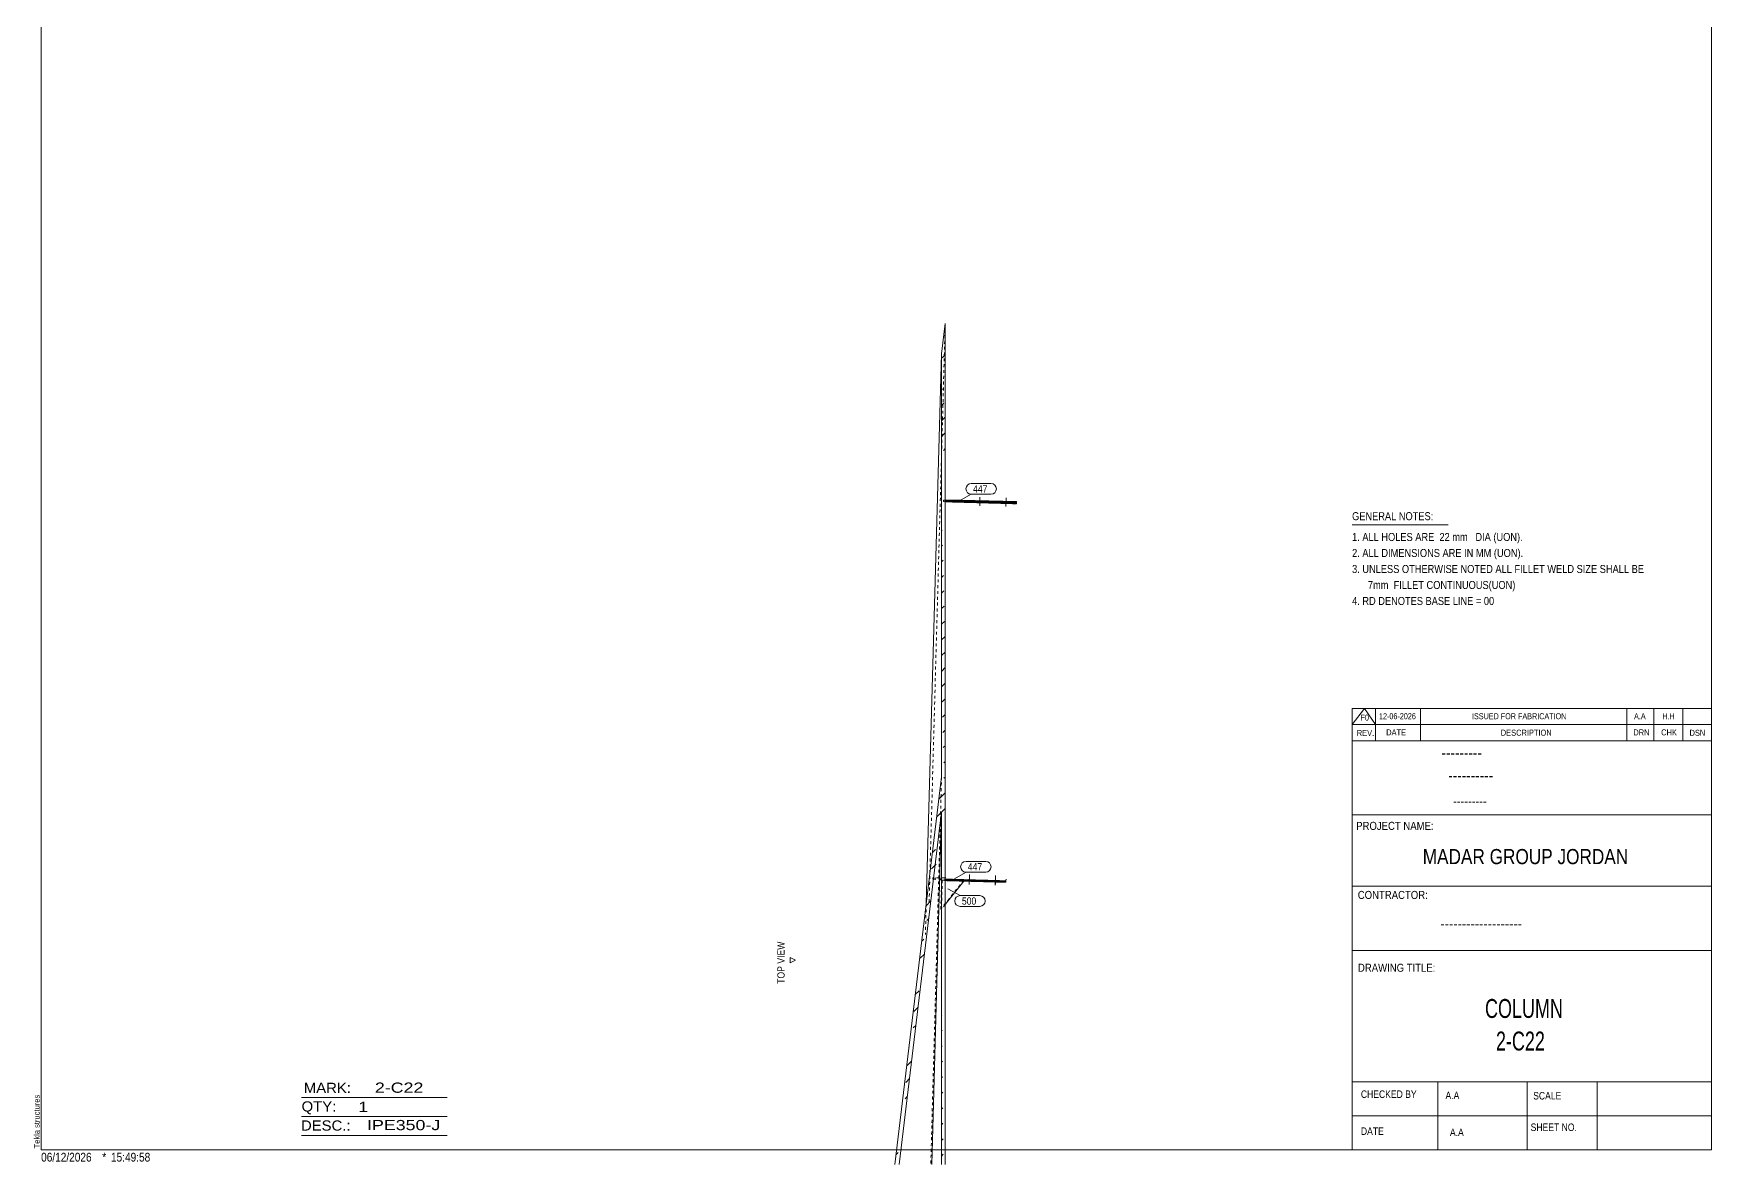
# Model space of a CAD drawing. Header units: millimetres. Extents: x 2 to 579, y 0 to 825.
# Drawn here: x 2 to 579, y 0 to 389 of the extents above; entities that cross this region are included whole.
import ezdxf

# ---------------------------------------------------------------- set-up
doc = ezdxf.new("R2010")
doc.units = ezdxf.units.MM
doc.linetypes.add('XKITLINE00', pattern=[0])
doc.linetypes.add('XKITLINE01', pattern=[4, 1, -1, 1, -1])
for name, color, linetype, lineweight in [('Bolt', 3, 'Continuous', 0), ('DrawingSheet', 5, 'Continuous', 0), ('OtherObjectType', 7, 'Continuous', 0), ('Part', 2, 'Continuous', 0), ('PartMark', 7, 'Continuous', 0)]:
    doc.layers.add(name, color=color, linetype=linetype, lineweight=lineweight)
doc.styles.add('@ARIAL_UNICODE_MS_BOLD', font='ARIAL.TTF')
doc.styles.add('ARIAL', font='ARIAL.TTF')
doc.styles.add('ARIAL_NARROW', font='ARIALN.TTF')
doc.styles.add('COMIC_SANS_MS_BOLD', font='COMICBD.TTF')
doc.styles.add('SWIS721_EX_BT', font='ARIAL.TTF')
doc.styles.add('SWISSE', font='ARIAL.TTF')

# ---------------------------------------------------------------- blocks, each defined once
blk = doc.blocks.new('*A1')
at = {"layer": 'Part', "color": 7, "linetype": 'XKITLINE00', "lineweight": 0}
for p, q in [((315.68, 278.32), (314.6, 277.24)), ((314.71, 266.6), (314.43, 266.32)), ((315.21, 261.72), (314.43, 260.94)), ((315.58, 256.72), (314.43, 255.57)), ((315.68, 251.45), (314.66, 250.42)), ((315.68, 246.07), (315.06, 245.45)), ((315.68, 240.69), (315.66, 240.67)), ((314.59, 218.1), (314.43, 217.94)), ((314.78, 212.91), (314.43, 212.56)), ((314.93, 207.69), (314.43, 207.18)), ((315.07, 202.45), (314.43, 201.81)), ((315.2, 197.21), (314.43, 196.43)), ((315.32, 191.95), (314.43, 191.06)), ((315.43, 186.68), (314.43, 185.68)), ((315.53, 181.41), (314.43, 180.31)), ((315.63, 176.13), (314.43, 174.93)), ((315.68, 170.81), (314.47, 169.6)), ((315.68, 165.43), (314.57, 164.32)), ((315.68, 160.06), (314.67, 159.05)), ((315.68, 154.68), (314.78, 153.78)), ((315.68, 149.3), (314.9, 148.52)), ((315.68, 143.93), (315.02, 143.27)), ((315.68, 138.55), (315.16, 138.03)), ((315.68, 133.18), (315.23, 132.73)), ((315.68, 127.8), (313.5, 125.62)), ((315.66, 122.4), (312.78, 119.53)), ((313.91, 115.27), (313.63, 114.99)), ((312.33, 108.32), (311.29, 107.28)), ((312.58, 103.2), (311.01, 101.62)), ((310.58, 90.45), (309.09, 88.95)), ((310.01, 84.5), (309.41, 83.89)), ((308.37, 77.48), (307.61, 76.72)), ((308.54, 72.27), (307.12, 70.86)), ((306.71, 59.69), (305.4, 58.39)), ((306.33, 53.93), (304.95, 52.56)), ((305.59, 47.82), (304.68, 46.92)), ((314.57, 51.42), (314.43, 51.29)), ((314.63, 46.11), (314.43, 45.91)), ((314.68, 40.79), (314.43, 40.53)), ((304.08, 35.56), (302.46, 33.94)), ((303.35, 40.21), (303.19, 40.05)), ((314.73, 35.46), (314.43, 35.16)), ((303.38, 29.49), (302.12, 28.22)), ((314.79, 30.14), (314.43, 29.78)), ((302.64, 23.37), (301.87, 22.6)), ((314.83, 24.81), (314.43, 24.41)), ((314.88, 19.48), (314.43, 19.03)), ((314.92, 14.15), (314.43, 13.65)), ((314.97, 8.82), (314.43, 8.28)), ((299.55, 4.15), (298.78, 3.38)), ((315.01, 3.48), (314.43, 2.9))]:
    blk.add_line(p, q, dxfattribs=at)
blk = doc.blocks.new('*A2')
at = {"layer": 'Part', "color": 7, "linetype": 'XKITLINE00', "lineweight": 0}
for p, q in [((316.17, 97.56), (315.68, 98.07)), ((315.68, 98.07), (315.68, 98.07)), ((316.24, 97.56), (315.75, 98.07)), ((316.3, 97.55), (315.82, 98.07)), ((316.37, 97.55), (315.89, 98.07)), ((316.44, 97.55), (315.95, 98.06)), ((316.51, 97.55), (316.02, 98.06)), ((316.58, 97.55), (316.09, 98.06)), ((316.64, 97.54), (316.16, 98.06)), ((316.71, 97.54), (316.23, 98.06)), ((316.78, 97.54), (316.29, 98.06)), ((316.85, 97.54), (316.36, 98.05)), ((316.91, 97.54), (316.43, 98.05)), ((316.98, 97.53), (316.5, 98.05)), ((317.05, 97.53), (316.56, 98.05)), ((317.12, 97.53), (316.63, 98.05)), ((317.19, 97.53), (316.7, 98.04)), ((317.25, 97.53), (316.77, 98.04)), ((317.32, 97.53), (316.83, 98.04)), ((317.39, 97.52), (316.9, 98.04)), ((317.46, 97.52), (316.97, 98.04)), ((317.52, 97.52), (317.04, 98.03)), ((317.59, 97.52), (317.11, 98.03)), ((317.66, 97.52), (317.17, 98.03)), ((317.73, 97.51), (317.24, 98.03)), ((317.8, 97.51), (317.31, 98.03)), ((317.86, 97.51), (317.38, 98.02)), ((316.1, 97.56), (315.68, 98)), ((316.03, 97.56), (315.68, 97.93)), ((315.97, 97.56), (315.68, 97.86)), ((315.9, 97.57), (315.68, 97.79)), ((315.83, 97.57), (315.68, 97.72)), ((315.75, 97.58), (315.68, 97.65)), ((317.93, 97.51), (317.44, 98.02)), ((318, 97.51), (317.51, 98.02)), ((318.07, 97.5), (317.58, 98.02)), ((318.13, 97.5), (317.65, 98.02)), ((318.2, 97.5), (317.72, 98.02)), ((318.27, 97.5), (317.78, 98.01)), ((318.34, 97.5), (317.85, 98.01)), ((318.41, 97.5), (317.92, 98.01)), ((318.47, 97.49), (317.99, 98.01)), ((318.54, 97.49), (318.05, 98.01)), ((318.61, 97.49), (318.12, 98)), ((318.68, 97.49), (318.19, 98)), ((318.74, 97.49), (318.26, 98)), ((318.81, 97.48), (318.33, 98)), ((318.88, 97.48), (318.39, 98)), ((318.95, 97.48), (318.46, 97.99)), ((319.02, 97.48), (318.53, 97.99)), ((319.08, 97.48), (318.6, 97.99)), ((319.15, 97.47), (318.66, 97.99)), ((319.22, 97.47), (318.73, 97.99)), ((319.29, 97.47), (318.8, 97.99)), ((319.35, 97.47), (318.87, 97.98)), ((319.42, 97.47), (318.94, 97.98)), ((319.49, 97.47), (319, 97.98)), ((319.56, 97.46), (319.07, 97.98)), ((319.63, 97.46), (319.14, 97.98)), ((319.69, 97.46), (319.21, 97.97)), ((319.76, 97.46), (319.27, 97.97)), ((319.83, 97.46), (319.34, 97.97)), ((319.9, 97.45), (319.41, 97.97)), ((319.96, 97.45), (319.48, 97.97)), ((320.03, 97.45), (319.55, 97.96)), ((320.1, 97.45), (319.61, 97.96)), ((320.17, 97.45), (319.68, 97.96)), ((320.24, 97.44), (319.75, 97.96)), ((320.3, 97.44), (319.82, 97.96)), ((320.37, 97.44), (319.88, 97.96)), ((320.44, 97.44), (319.95, 97.95)), ((320.51, 97.44), (320.02, 97.95)), ((320.57, 97.44), (320.09, 97.95)), ((320.64, 97.43), (320.16, 97.95)), ((320.71, 97.43), (320.22, 97.95)), ((320.78, 97.43), (320.29, 97.94)), ((320.85, 97.43), (320.36, 97.94)), ((320.91, 97.43), (320.43, 97.94)), ((320.98, 97.42), (320.49, 97.94)), ((321.05, 97.42), (320.56, 97.94)), ((321.12, 97.42), (320.63, 97.93)), ((321.18, 97.42), (320.7, 97.93)), ((321.25, 97.42), (320.77, 97.93)), ((321.32, 97.41), (320.83, 97.93)), ((321.39, 97.41), (320.9, 97.93)), ((321.45, 97.41), (320.97, 97.92)), ((321.52, 97.41), (321.04, 97.92)), ((321.59, 97.41), (321.1, 97.92)), ((321.66, 97.4), (321.17, 97.92)), ((321.73, 97.4), (321.24, 97.92)), ((321.79, 97.4), (321.31, 97.92)), ((321.86, 97.4), (321.37, 97.91)), ((321.93, 97.4), (321.44, 97.91)), ((322, 97.4), (321.51, 97.91)), ((322.06, 97.39), (321.58, 97.91)), ((322.13, 97.39), (321.65, 97.91)), ((322.2, 97.39), (321.71, 97.9)), ((322.27, 97.39), (321.78, 97.9)), ((322.34, 97.39), (321.85, 97.9)), ((322.4, 97.38), (321.92, 97.9)), ((322.47, 97.38), (321.98, 97.9)), ((322.54, 97.38), (322.05, 97.89)), ((322.61, 97.38), (322.12, 97.89)), ((322.67, 97.38), (322.19, 97.89)), ((322.74, 97.37), (322.26, 97.89)), ((322.81, 97.37), (322.32, 97.89)), ((322.88, 97.37), (322.39, 97.89)), ((322.95, 97.37), (322.46, 97.88)), ((323.01, 97.37), (322.53, 97.88)), ((323.08, 97.37), (322.59, 97.88)), ((323.15, 97.36), (322.66, 97.88)), ((323.22, 97.36), (322.73, 97.88)), ((323.28, 97.36), (322.8, 97.87)), ((323.35, 97.36), (322.87, 97.87)), ((323.42, 97.36), (322.93, 97.87)), ((323.49, 97.35), (323, 97.87)), ((323.56, 97.35), (323.07, 97.87)), ((323.62, 97.35), (323.14, 97.86)), ((323.69, 97.35), (323.2, 97.86)), ((323.76, 97.35), (323.27, 97.86)), ((323.83, 97.34), (323.34, 97.86)), ((323.89, 97.34), (323.41, 97.86)), ((323.96, 97.34), (323.48, 97.86)), ((324.03, 97.34), (323.54, 97.85)), ((324.1, 97.34), (323.61, 97.85)), ((324.17, 97.34), (323.68, 97.85)), ((324.23, 97.33), (323.75, 97.85)), ((324.3, 97.33), (323.81, 97.85)), ((324.37, 97.33), (323.88, 97.84)), ((324.44, 97.33), (323.95, 97.84)), ((324.5, 97.33), (324.02, 97.84)), ((324.57, 97.32), (324.09, 97.84)), ((324.64, 97.32), (324.15, 97.84)), ((324.71, 97.32), (324.22, 97.83)), ((324.78, 97.32), (324.29, 97.83)), ((324.84, 97.32), (324.36, 97.83)), ((324.91, 97.31), (324.42, 97.83)), ((324.98, 97.31), (324.49, 97.83)), ((325.05, 97.31), (324.56, 97.83)), ((325.11, 97.31), (324.63, 97.82)), ((325.18, 97.31), (324.7, 97.82)), ((325.25, 97.31), (324.76, 97.82)), ((325.32, 97.3), (324.83, 97.82)), ((325.39, 97.3), (324.9, 97.82)), ((325.45, 97.3), (324.97, 97.81)), ((325.52, 97.3), (325.03, 97.81)), ((325.59, 97.3), (325.1, 97.81)), ((325.66, 97.29), (325.17, 97.81)), ((325.72, 97.29), (325.24, 97.81)), ((325.79, 97.29), (325.31, 97.8)), ((325.86, 97.29), (325.37, 97.8)), ((325.93, 97.29), (325.44, 97.8)), ((326, 97.28), (325.51, 97.8)), ((326.06, 97.28), (325.58, 97.8)), ((326.13, 97.28), (325.64, 97.79)), ((326.2, 97.28), (325.71, 97.79)), ((326.27, 97.28), (325.78, 97.79)), ((326.33, 97.27), (325.85, 97.79)), ((326.4, 97.27), (325.92, 97.79)), ((326.47, 97.27), (325.98, 97.79)), ((326.54, 97.27), (326.05, 97.78)), ((326.6, 97.27), (326.12, 97.78)), ((326.67, 97.27), (326.19, 97.78)), ((326.74, 97.26), (326.25, 97.78)), ((326.81, 97.26), (326.32, 97.78)), ((326.88, 97.26), (326.39, 97.77)), ((326.94, 97.26), (326.46, 97.77)), ((327.01, 97.26), (326.52, 97.77)), ((327.08, 97.25), (326.59, 97.77)), ((327.15, 97.25), (326.66, 97.77)), ((327.21, 97.25), (326.73, 97.76)), ((327.28, 97.25), (326.8, 97.76)), ((327.35, 97.25), (326.86, 97.76)), ((327.42, 97.24), (326.93, 97.76)), ((327.49, 97.24), (327, 97.76)), ((327.55, 97.24), (327.07, 97.76)), ((327.62, 97.24), (327.13, 97.75)), ((327.69, 97.24), (327.2, 97.75)), ((327.76, 97.24), (327.27, 97.75)), ((327.82, 97.23), (327.34, 97.75)), ((327.89, 97.23), (327.41, 97.75)), ((327.96, 97.23), (327.47, 97.74)), ((328.03, 97.23), (327.54, 97.74)), ((328.1, 97.23), (327.61, 97.74)), ((328.16, 97.22), (327.68, 97.74)), ((328.23, 97.22), (327.74, 97.74)), ((328.3, 97.22), (327.81, 97.73)), ((328.37, 97.22), (327.88, 97.73)), ((328.43, 97.22), (327.95, 97.73)), ((328.5, 97.21), (328.02, 97.73)), ((328.57, 97.21), (328.08, 97.73)), ((328.64, 97.21), (328.15, 97.73)), ((328.71, 97.21), (328.22, 97.72)), ((328.77, 97.21), (328.29, 97.72)), ((328.84, 97.21), (328.35, 97.72)), ((328.91, 97.2), (328.42, 97.72)), ((328.98, 97.2), (328.49, 97.72)), ((329.04, 97.2), (328.56, 97.71)), ((329.11, 97.2), (328.63, 97.71)), ((329.18, 97.2), (328.69, 97.71)), ((329.25, 97.19), (328.76, 97.71)), ((329.32, 97.19), (328.83, 97.71)), ((329.38, 97.19), (328.9, 97.7)), ((329.45, 97.19), (328.96, 97.7)), ((329.52, 97.19), (329.03, 97.7)), ((329.59, 97.18), (329.1, 97.7)), ((329.65, 97.18), (329.17, 97.7)), ((329.72, 97.18), (329.24, 97.7)), ((329.79, 97.18), (329.3, 97.69)), ((329.86, 97.18), (329.37, 97.69)), ((329.93, 97.18), (329.44, 97.69)), ((329.99, 97.17), (329.51, 97.69)), ((330.06, 97.17), (329.57, 97.69)), ((330.13, 97.17), (329.64, 97.68)), ((330.2, 97.17), (329.71, 97.68)), ((330.26, 97.17), (329.78, 97.68)), ((330.33, 97.16), (329.85, 97.68)), ((330.4, 97.16), (329.91, 97.68)), ((330.47, 97.16), (329.98, 97.67)), ((330.54, 97.16), (330.05, 97.67)), ((330.6, 97.16), (330.12, 97.67)), ((330.67, 97.15), (330.18, 97.67)), ((330.74, 97.15), (330.25, 97.67)), ((330.81, 97.15), (330.32, 97.66)), ((330.87, 97.15), (330.39, 97.66)), ((330.94, 97.15), (330.46, 97.66)), ((331.01, 97.14), (330.52, 97.66)), ((331.08, 97.14), (330.59, 97.66)), ((331.14, 97.14), (330.66, 97.66)), ((331.21, 97.14), (330.73, 97.65)), ((331.28, 97.14), (330.79, 97.65)), ((331.35, 97.14), (330.86, 97.65)), ((331.42, 97.13), (330.93, 97.65)), ((331.48, 97.13), (331, 97.65)), ((331.55, 97.13), (331.06, 97.64)), ((331.62, 97.13), (331.13, 97.64)), ((331.69, 97.13), (331.2, 97.64)), ((331.75, 97.12), (331.27, 97.64)), ((331.82, 97.12), (331.34, 97.64)), ((331.89, 97.12), (331.4, 97.63)), ((331.96, 97.12), (331.47, 97.63)), ((332.03, 97.12), (331.54, 97.63)), ((332.09, 97.11), (331.61, 97.63)), ((332.16, 97.11), (331.67, 97.63)), ((332.23, 97.11), (331.74, 97.63)), ((332.3, 97.11), (331.81, 97.62)), ((332.36, 97.11), (331.88, 97.62)), ((332.43, 97.11), (331.95, 97.62)), ((332.5, 97.1), (332.01, 97.62)), ((332.57, 97.1), (332.08, 97.62)), ((332.64, 97.1), (332.15, 97.61)), ((332.7, 97.1), (332.22, 97.61)), ((332.77, 97.1), (332.28, 97.61)), ((332.84, 97.09), (332.35, 97.61)), ((332.91, 97.09), (332.42, 97.61)), ((332.97, 97.09), (332.49, 97.6)), ((333.04, 97.09), (332.56, 97.6)), ((333.11, 97.09), (332.62, 97.6)), ((333.18, 97.08), (332.69, 97.6)), ((333.25, 97.08), (332.76, 97.6)), ((333.31, 97.08), (332.83, 97.6)), ((333.38, 97.08), (332.89, 97.59)), ((333.45, 97.08), (332.96, 97.59)), ((333.52, 97.08), (333.03, 97.59)), ((333.58, 97.07), (333.1, 97.59)), ((333.65, 97.07), (333.17, 97.59)), ((333.72, 97.07), (333.23, 97.58)), ((333.79, 97.07), (333.3, 97.58)), ((333.86, 97.07), (333.37, 97.58)), ((333.92, 97.06), (333.44, 97.58)), ((333.99, 97.06), (333.5, 97.58)), ((334.06, 97.06), (333.57, 97.57)), ((334.13, 97.06), (333.64, 97.57)), ((334.19, 97.06), (333.71, 97.57)), ((334.26, 97.05), (333.78, 97.57)), ((334.33, 97.05), (333.84, 97.57)), ((334.4, 97.05), (333.91, 97.56)), ((334.47, 97.05), (333.98, 97.56)), ((334.53, 97.05), (334.05, 97.56)), ((334.6, 97.04), (334.11, 97.56)), ((334.67, 97.04), (334.18, 97.56)), ((334.74, 97.04), (334.25, 97.56)), ((334.8, 97.04), (334.32, 97.55)), ((334.87, 97.04), (334.39, 97.55)), ((334.94, 97.04), (334.45, 97.55)), ((335.01, 97.03), (334.52, 97.55)), ((335.08, 97.03), (334.59, 97.55)), ((335.14, 97.03), (334.66, 97.54)), ((335.21, 97.03), (334.72, 97.54)), ((335.28, 97.03), (334.79, 97.54)), ((335.35, 97.02), (334.86, 97.54)), ((335.41, 97.02), (334.93, 97.54)), ((335.48, 97.02), (335, 97.53)), ((335.55, 97.02), (335.06, 97.53)), ((335.62, 97.02), (335.13, 97.53)), ((335.69, 97.01), (335.2, 97.53)), ((335.75, 97.01), (335.27, 97.53)), ((335.82, 97.01), (335.33, 97.53)), ((335.89, 97.01), (335.4, 97.52)), ((335.96, 97.01), (335.47, 97.52)), ((336.02, 97.01), (335.54, 97.52)), ((336.09, 97), (335.61, 97.52)), ((336.16, 97), (335.67, 97.52)), ((336.23, 97), (335.74, 97.51)), ((336.29, 97), (335.81, 97.51)), ((336.36, 97), (335.88, 97.51)), ((336.43, 96.99), (335.94, 97.51)), ((336.5, 96.99), (336.01, 97.51)), ((336.53, 97.03), (336.08, 97.5)), ((336.53, 97.1), (336.15, 97.5)), ((336.53, 97.17), (336.21, 97.5)), ((336.53, 97.23), (336.28, 97.5)), ((336.54, 97.3), (336.35, 97.5)), ((336.54, 97.37), (336.42, 97.5)), ((336.54, 97.44), (336.51, 97.47))]:
    blk.add_line(p, q, dxfattribs=at)
blk = doc.blocks.new('*A3')
at = {"layer": 'Part', "color": 7, "linetype": 'XKITLINE00', "lineweight": 0}
for p, q in [((316.17, 227.78), (315.68, 228.29)), ((316.1, 227.78), (315.68, 228.22)), ((316.03, 227.78), (315.68, 228.15)), ((315.97, 227.78), (315.68, 228.08)), ((315.9, 227.78), (315.68, 228.01)), ((315.83, 227.78), (315.68, 227.94)), ((315.69, 227.8), (315.68, 227.8)), ((315.76, 227.79), (315.72, 227.83)), ((316.24, 227.77), (315.75, 228.29)), ((316.31, 227.77), (315.82, 228.29)), ((316.37, 227.77), (315.89, 228.28)), ((316.44, 227.77), (315.95, 228.28)), ((316.51, 227.77), (316.02, 228.28)), ((316.58, 227.76), (316.09, 228.28)), ((316.64, 227.76), (316.16, 228.28)), ((316.71, 227.76), (316.23, 228.27)), ((316.78, 227.76), (316.29, 228.27)), ((316.85, 227.76), (316.36, 228.27)), ((316.92, 227.75), (316.43, 228.27)), ((316.98, 227.75), (316.5, 228.27)), ((317.05, 227.75), (316.56, 228.27)), ((317.12, 227.75), (316.63, 228.26)), ((317.19, 227.75), (316.7, 228.26)), ((317.25, 227.75), (316.77, 228.26)), ((317.32, 227.74), (316.84, 228.26)), ((317.39, 227.74), (316.9, 228.26)), ((317.46, 227.74), (316.97, 228.25)), ((317.53, 227.74), (317.04, 228.25)), ((317.59, 227.74), (317.11, 228.25)), ((317.66, 227.73), (317.18, 228.25)), ((317.73, 227.73), (317.24, 228.25)), ((317.8, 227.73), (317.31, 228.24)), ((317.87, 227.73), (317.38, 228.24)), ((317.93, 227.73), (317.45, 228.24)), ((318, 227.72), (317.51, 228.24)), ((318.07, 227.72), (317.58, 228.24)), ((318.14, 227.72), (317.65, 228.23)), ((318.2, 227.72), (317.72, 228.23)), ((318.27, 227.72), (317.79, 228.23)), ((318.34, 227.71), (317.85, 228.23)), ((318.41, 227.71), (317.92, 228.23)), ((318.48, 227.71), (317.99, 228.23)), ((318.54, 227.71), (318.06, 228.22)), ((318.61, 227.71), (318.12, 228.22)), ((318.68, 227.71), (318.19, 228.22)), ((318.75, 227.7), (318.26, 228.22)), ((318.81, 227.7), (318.33, 228.22)), ((318.88, 227.7), (318.4, 228.21)), ((318.95, 227.7), (318.46, 228.21)), ((319.02, 227.7), (318.53, 228.21)), ((319.09, 227.69), (318.6, 228.21)), ((319.15, 227.69), (318.67, 228.21)), ((319.22, 227.69), (318.73, 228.2)), ((319.29, 227.69), (318.8, 228.2)), ((319.36, 227.69), (318.87, 228.2)), ((319.42, 227.68), (318.94, 228.2)), ((319.49, 227.68), (319.01, 228.2)), ((319.56, 227.68), (319.07, 228.2)), ((319.63, 227.68), (319.14, 228.19)), ((319.7, 227.68), (319.21, 228.19)), ((319.76, 227.68), (319.28, 228.19)), ((319.83, 227.67), (319.35, 228.19)), ((319.9, 227.67), (319.41, 228.19)), ((319.97, 227.67), (319.48, 228.18)), ((320.04, 227.67), (319.55, 228.18)), ((320.1, 227.67), (319.62, 228.18)), ((320.17, 227.66), (319.68, 228.18)), ((320.24, 227.66), (319.75, 228.18)), ((320.31, 227.66), (319.82, 228.17)), ((320.37, 227.66), (319.89, 228.17)), ((320.44, 227.66), (319.96, 228.17)), ((320.51, 227.65), (320.02, 228.17)), ((320.58, 227.65), (320.09, 228.17)), ((320.65, 227.65), (320.16, 228.17)), ((320.71, 227.65), (320.23, 228.16)), ((320.78, 227.65), (320.29, 228.16)), ((320.85, 227.65), (320.36, 228.16)), ((320.92, 227.64), (320.43, 228.16)), ((320.98, 227.64), (320.5, 228.16)), ((321.05, 227.64), (320.57, 228.15)), ((321.12, 227.64), (320.63, 228.15)), ((321.19, 227.64), (320.7, 228.15)), ((321.26, 227.63), (320.77, 228.15)), ((321.32, 227.63), (320.84, 228.15)), ((321.39, 227.63), (320.91, 228.14)), ((321.46, 227.63), (320.97, 228.14)), ((321.53, 227.63), (321.04, 228.14)), ((321.6, 227.62), (321.11, 228.14)), ((321.66, 227.62), (321.18, 228.14)), ((321.73, 227.62), (321.24, 228.13)), ((321.8, 227.62), (321.31, 228.13)), ((321.87, 227.62), (321.38, 228.13)), ((321.93, 227.61), (321.45, 228.13)), ((322, 227.61), (321.52, 228.13)), ((322.07, 227.61), (321.58, 228.13)), ((322.14, 227.61), (321.65, 228.12)), ((322.21, 227.61), (321.72, 228.12)), ((322.27, 227.61), (321.79, 228.12)), ((322.34, 227.6), (321.85, 228.12)), ((322.41, 227.6), (321.92, 228.12)), ((322.48, 227.6), (321.99, 228.11)), ((322.54, 227.6), (322.06, 228.11)), ((322.61, 227.6), (322.13, 228.11)), ((322.68, 227.59), (322.19, 228.11)), ((322.75, 227.59), (322.26, 228.11)), ((322.82, 227.59), (322.33, 228.1)), ((322.88, 227.59), (322.4, 228.1)), ((322.95, 227.59), (322.47, 228.1)), ((323.02, 227.58), (322.53, 228.1)), ((323.09, 227.58), (322.6, 228.1)), ((323.16, 227.58), (322.67, 228.1)), ((323.22, 227.58), (322.74, 228.09)), ((323.29, 227.58), (322.8, 228.09)), ((323.36, 227.58), (322.87, 228.09)), ((323.43, 227.57), (322.94, 228.09)), ((323.49, 227.57), (323.01, 228.09)), ((323.56, 227.57), (323.08, 228.08)), ((323.63, 227.57), (323.14, 228.08)), ((323.7, 227.57), (323.21, 228.08)), ((323.77, 227.56), (323.28, 228.08)), ((323.83, 227.56), (323.35, 228.08)), ((323.9, 227.56), (323.41, 228.07)), ((323.97, 227.56), (323.48, 228.07)), ((324.04, 227.56), (323.55, 228.07)), ((324.1, 227.55), (323.62, 228.07)), ((324.17, 227.55), (323.69, 228.07)), ((324.24, 227.55), (323.75, 228.07)), ((324.31, 227.55), (323.82, 228.06)), ((324.38, 227.55), (323.89, 228.06)), ((324.44, 227.55), (323.96, 228.06)), ((324.51, 227.54), (324.03, 228.06)), ((324.58, 227.54), (324.09, 228.06)), ((324.65, 227.54), (324.16, 228.05)), ((324.72, 227.54), (324.23, 228.05)), ((324.78, 227.54), (324.3, 228.05)), ((324.85, 227.53), (324.36, 228.05)), ((324.92, 227.53), (324.43, 228.05)), ((324.99, 227.53), (324.5, 228.04)), ((325.05, 227.53), (324.57, 228.04)), ((325.12, 227.53), (324.64, 228.04)), ((325.19, 227.52), (324.7, 228.04)), ((325.26, 227.52), (324.77, 228.04)), ((325.33, 227.52), (324.84, 228.03)), ((325.39, 227.52), (324.91, 228.03)), ((325.46, 227.52), (324.97, 228.03)), ((325.53, 227.51), (325.04, 228.03)), ((325.6, 227.51), (325.11, 228.03)), ((325.66, 227.51), (325.18, 228.03)), ((325.73, 227.51), (325.25, 228.02)), ((325.8, 227.51), (325.31, 228.02)), ((325.87, 227.51), (325.38, 228.02)), ((325.94, 227.5), (325.45, 228.02)), ((326, 227.5), (325.52, 228.02)), ((326.07, 227.5), (325.59, 228.01)), ((326.14, 227.5), (325.65, 228.01)), ((326.21, 227.5), (325.72, 228.01)), ((326.28, 227.49), (325.79, 228.01)), ((326.34, 227.49), (325.86, 228.01)), ((326.41, 227.49), (325.92, 228)), ((326.48, 227.49), (325.99, 228)), ((326.55, 227.49), (326.06, 228)), ((326.61, 227.48), (326.13, 228)), ((326.68, 227.48), (326.2, 228)), ((326.75, 227.48), (326.26, 228)), ((326.82, 227.48), (326.33, 227.99)), ((326.89, 227.48), (326.4, 227.99)), ((326.95, 227.48), (326.47, 227.99)), ((327.02, 227.47), (326.53, 227.99)), ((327.09, 227.47), (326.6, 227.99)), ((327.16, 227.47), (326.67, 227.98)), ((327.22, 227.47), (326.74, 227.98)), ((327.29, 227.47), (326.81, 227.98)), ((327.36, 227.46), (326.87, 227.98)), ((327.43, 227.46), (326.94, 227.98)), ((327.5, 227.46), (327.01, 227.97)), ((327.56, 227.46), (327.08, 227.97)), ((327.63, 227.46), (327.15, 227.97)), ((327.7, 227.45), (327.21, 227.97)), ((327.77, 227.45), (327.28, 227.97)), ((327.84, 227.45), (327.35, 227.97)), ((327.9, 227.45), (327.42, 227.96)), ((327.97, 227.45), (327.48, 227.96)), ((328.04, 227.45), (327.55, 227.96)), ((328.11, 227.44), (327.62, 227.96)), ((328.17, 227.44), (327.69, 227.96)), ((328.24, 227.44), (327.76, 227.95)), ((328.31, 227.44), (327.82, 227.95)), ((328.38, 227.44), (327.89, 227.95)), ((328.45, 227.43), (327.96, 227.95)), ((328.51, 227.43), (328.03, 227.95)), ((328.58, 227.43), (328.09, 227.94)), ((328.65, 227.43), (328.16, 227.94)), ((328.72, 227.43), (328.23, 227.94)), ((328.78, 227.42), (328.3, 227.94)), ((328.85, 227.42), (328.37, 227.94)), ((328.92, 227.42), (328.43, 227.93)), ((328.99, 227.42), (328.5, 227.93)), ((329.06, 227.42), (328.57, 227.93)), ((329.12, 227.41), (328.64, 227.93)), ((329.19, 227.41), (328.71, 227.93)), ((329.26, 227.41), (328.77, 227.93)), ((329.33, 227.41), (328.84, 227.92)), ((329.4, 227.41), (328.91, 227.92)), ((329.46, 227.41), (328.98, 227.92)), ((329.53, 227.4), (329.04, 227.92)), ((329.6, 227.4), (329.11, 227.92)), ((329.67, 227.4), (329.18, 227.91)), ((329.73, 227.4), (329.25, 227.91)), ((329.8, 227.4), (329.32, 227.91)), ((329.87, 227.39), (329.38, 227.91)), ((329.94, 227.39), (329.45, 227.91)), ((330.01, 227.39), (329.52, 227.9)), ((330.07, 227.39), (329.59, 227.9)), ((330.14, 227.39), (329.65, 227.9)), ((330.21, 227.38), (329.72, 227.9)), ((330.28, 227.38), (329.79, 227.9)), ((330.34, 227.38), (329.86, 227.9)), ((330.41, 227.38), (329.93, 227.89)), ((330.48, 227.38), (329.99, 227.89)), ((330.55, 227.38), (330.06, 227.89)), ((330.62, 227.37), (330.13, 227.89)), ((330.68, 227.37), (330.2, 227.89)), ((330.75, 227.37), (330.26, 227.88)), ((330.82, 227.37), (330.33, 227.88)), ((330.89, 227.37), (330.4, 227.88)), ((330.95, 227.36), (330.47, 227.88)), ((331.02, 227.36), (330.54, 227.88)), ((331.09, 227.36), (330.6, 227.87)), ((331.16, 227.36), (330.67, 227.87)), ((331.23, 227.36), (330.74, 227.87)), ((331.29, 227.35), (330.81, 227.87)), ((331.36, 227.35), (330.88, 227.87)), ((331.43, 227.35), (330.94, 227.87)), ((331.5, 227.35), (331.01, 227.86)), ((331.57, 227.35), (331.08, 227.86)), ((331.63, 227.35), (331.15, 227.86)), ((331.7, 227.34), (331.21, 227.86)), ((331.77, 227.34), (331.28, 227.86)), ((331.84, 227.34), (331.35, 227.85)), ((331.9, 227.34), (331.42, 227.85)), ((331.97, 227.34), (331.49, 227.85)), ((332.04, 227.33), (331.55, 227.85)), ((332.11, 227.33), (331.62, 227.85)), ((332.18, 227.33), (331.69, 227.84)), ((332.24, 227.33), (331.76, 227.84)), ((332.31, 227.33), (331.82, 227.84)), ((332.38, 227.32), (331.89, 227.84)), ((332.45, 227.32), (331.96, 227.84)), ((332.51, 227.32), (332.03, 227.83)), ((332.58, 227.32), (332.1, 227.83)), ((332.65, 227.32), (332.16, 227.83)), ((332.72, 227.31), (332.23, 227.83)), ((332.79, 227.31), (332.3, 227.83)), ((332.85, 227.31), (332.37, 227.83)), ((332.92, 227.31), (332.44, 227.82)), ((332.99, 227.31), (332.5, 227.82)), ((333.06, 227.31), (332.57, 227.82)), ((333.13, 227.3), (332.64, 227.82)), ((333.19, 227.3), (332.71, 227.82)), ((333.26, 227.3), (332.77, 227.81)), ((333.33, 227.3), (332.84, 227.81)), ((333.4, 227.3), (332.91, 227.81)), ((333.46, 227.29), (332.98, 227.81)), ((333.53, 227.29), (333.05, 227.81)), ((333.6, 227.29), (333.11, 227.8)), ((333.67, 227.29), (333.18, 227.8)), ((333.74, 227.29), (333.25, 227.8)), ((333.8, 227.28), (333.32, 227.8)), ((333.87, 227.28), (333.38, 227.8)), ((333.94, 227.28), (333.45, 227.8)), ((334.01, 227.28), (333.52, 227.79)), ((334.07, 227.28), (333.59, 227.79)), ((334.14, 227.28), (333.66, 227.79)), ((334.21, 227.27), (333.72, 227.79)), ((334.28, 227.27), (333.79, 227.79)), ((334.35, 227.27), (333.86, 227.78)), ((334.41, 227.27), (333.93, 227.78)), ((334.48, 227.27), (334, 227.78)), ((334.55, 227.26), (334.06, 227.78)), ((334.62, 227.26), (334.13, 227.78)), ((334.69, 227.26), (334.2, 227.77)), ((334.75, 227.26), (334.27, 227.77)), ((334.82, 227.26), (334.33, 227.77)), ((334.89, 227.25), (334.4, 227.77)), ((334.96, 227.25), (334.47, 227.77)), ((335.02, 227.25), (334.54, 227.77)), ((335.09, 227.25), (334.61, 227.76)), ((335.16, 227.25), (334.67, 227.76)), ((335.23, 227.25), (334.74, 227.76)), ((335.3, 227.24), (334.81, 227.76)), ((335.36, 227.24), (334.88, 227.76)), ((335.43, 227.24), (334.94, 227.75)), ((335.5, 227.24), (335.01, 227.75)), ((335.57, 227.24), (335.08, 227.75)), ((335.63, 227.23), (335.15, 227.75)), ((335.7, 227.23), (335.22, 227.75)), ((335.77, 227.23), (335.28, 227.74)), ((335.84, 227.23), (335.35, 227.74)), ((335.91, 227.23), (335.42, 227.74)), ((335.97, 227.22), (335.49, 227.74)), ((336.04, 227.22), (335.56, 227.74)), ((336.11, 227.22), (335.62, 227.73)), ((336.18, 227.22), (335.69, 227.73)), ((336.25, 227.22), (335.76, 227.73)), ((336.31, 227.21), (335.83, 227.73)), ((336.38, 227.21), (335.89, 227.73)), ((336.45, 227.21), (335.96, 227.73)), ((336.52, 227.21), (336.03, 227.72)), ((336.56, 227.24), (336.1, 227.72)), ((336.59, 227.27), (336.17, 227.72)), ((336.63, 227.3), (336.23, 227.72)), ((336.66, 227.33), (336.3, 227.72)), ((336.7, 227.37), (336.37, 227.71)), ((336.73, 227.4), (336.44, 227.71)), ((336.77, 227.43), (336.5, 227.71)), ((336.58, 227.21), (336.56, 227.24)), ((336.8, 227.47), (336.57, 227.71)), ((336.65, 227.21), (336.59, 227.27)), ((336.72, 227.2), (336.63, 227.3)), ((336.84, 227.5), (336.64, 227.71)), ((336.79, 227.2), (336.66, 227.33)), ((336.86, 227.2), (336.7, 227.37)), ((336.87, 227.53), (336.71, 227.7)), ((336.92, 227.2), (336.73, 227.4)), ((336.99, 227.2), (336.77, 227.43)), ((336.91, 227.56), (336.78, 227.7)), ((337.06, 227.19), (336.8, 227.47)), ((336.94, 227.6), (336.84, 227.7)), ((337.13, 227.19), (336.84, 227.5)), ((337.19, 227.19), (336.87, 227.53)), ((336.98, 227.63), (336.91, 227.7)), ((337.26, 227.19), (336.91, 227.56)), ((337.33, 227.19), (336.94, 227.6)), ((337.01, 227.66), (336.98, 227.7)), ((337.4, 227.18), (336.98, 227.63)), ((337.47, 227.18), (337.01, 227.66)), ((337.53, 227.18), (337.05, 227.7)), ((337.6, 227.18), (337.12, 227.69)), ((337.67, 227.18), (337.18, 227.69)), ((337.74, 227.18), (337.25, 227.69)), ((337.81, 227.17), (337.32, 227.69)), ((337.87, 227.17), (337.39, 227.69)), ((337.94, 227.17), (337.45, 227.68)), ((338.01, 227.17), (337.52, 227.68)), ((338.08, 227.17), (337.59, 227.68)), ((338.14, 227.16), (337.66, 227.68)), ((338.21, 227.16), (337.73, 227.68)), ((338.28, 227.16), (337.79, 227.67)), ((338.35, 227.16), (337.86, 227.67)), ((338.42, 227.16), (337.93, 227.67)), ((338.48, 227.15), (338, 227.67)), ((338.55, 227.15), (338.06, 227.67)), ((338.62, 227.15), (338.13, 227.67)), ((338.69, 227.15), (338.2, 227.66)), ((338.75, 227.15), (338.27, 227.66)), ((338.82, 227.15), (338.34, 227.66)), ((338.89, 227.14), (338.4, 227.66)), ((338.96, 227.14), (338.47, 227.66)), ((339.03, 227.14), (338.54, 227.65)), ((339.09, 227.14), (338.61, 227.65)), ((339.16, 227.14), (338.68, 227.65)), ((339.23, 227.13), (338.74, 227.65)), ((339.3, 227.13), (338.81, 227.65)), ((339.37, 227.13), (338.88, 227.64)), ((339.43, 227.13), (338.95, 227.64)), ((339.5, 227.13), (339.01, 227.64)), ((339.57, 227.12), (339.08, 227.64)), ((339.64, 227.12), (339.15, 227.64)), ((339.7, 227.12), (339.22, 227.64)), ((339.77, 227.12), (339.29, 227.63)), ((339.84, 227.12), (339.35, 227.63)), ((339.91, 227.11), (339.42, 227.63)), ((339.98, 227.11), (339.49, 227.63)), ((340.04, 227.11), (339.56, 227.63)), ((340.11, 227.11), (339.62, 227.62)), ((340.16, 227.12), (339.69, 227.62)), ((340.16, 227.19), (339.76, 227.62)), ((340.17, 227.26), (339.83, 227.62)), ((340.17, 227.33), (339.9, 227.62)), ((340.17, 227.4), (339.96, 227.61)), ((340.17, 227.46), (340.03, 227.61)), ((340.17, 227.53), (340.11, 227.59))]:
    blk.add_line(p, q, dxfattribs=at)
blk = doc.blocks.new('*A80')
at = {"layer": 'Bolt', "color": 3, "linetype": 'XKITLINE00', "lineweight": 0}
for p, q in [((323.99, 99.21), (323.9, 96.22)), ((324.02, 99.62), (323.93, 96.62)), ((332.98, 98.96), (332.9, 95.96)), ((333.01, 99.36), (332.93, 96.37))]:
    blk.add_line(p, q, dxfattribs=at)
blk = doc.blocks.new('*A81')
at = {"layer": 'Bolt', "color": 3, "linetype": 'XKITLINE00', "lineweight": 0}
for p, q in [((327.63, 229.4), (327.54, 226.4)), ((336.62, 229.15), (336.54, 226.15))]:
    blk.add_line(p, q, dxfattribs=at)
blk = doc.blocks.new('*A83')
at = {"layer": 'Part', "color": 7, "linetype": 'XKITLINE01', "lineweight": 0}
for p, q in [((315.68, 289.08), (310.13, 89.49)), ((314.43, 133.3), (310.72, 0)), ((309.17, 89.67), (308.88, 79.08))]:
    blk.add_line(p, q, dxfattribs=at)
at = {"layer": 'Part', "color": 2, "linetype": 'XKITLINE00', "lineweight": 0}
for p, q in [((314.43, 278.66), (315.68, 289.08)), ((315.68, 289.08), (315.68, 0)), ((314.43, 278.66), (309.17, 89.67)), ((314.43, 133.3), (314.43, 278.66)), ((298.37, 0), (314.43, 133.3)), ((299.83, 0), (314.43, 121.19)), ((314.43, 121.19), (311.06, 0)), ((314.43, 0), (314.43, 121.19))]:
    blk.add_line(p, q, dxfattribs=at)
blk = doc.blocks.new('*A84')
at = {"layer": 'Part', "color": 7, "linetype": 'XKITLINE01', "lineweight": 0}
for p, q in [((314.17, 87.74), (314.45, 97.72)), ((322.09, 97.72), (314.17, 87.74)), ((314.69, 97.69), (314.41, 87.71)), ((314.69, 97.69), (314.45, 97.72)), ((314.45, 97.72), (322.09, 97.72)), ((322.33, 97.69), (314.69, 97.69)), ((322.33, 97.69), (322.09, 97.72)), ((322.33, 97.69), (322.09, 97.39)), ((314.41, 87.71), (314.17, 87.74)), ((314.41, 87.71), (314.43, 87.73)), ((315.68, 89.31), (314.43, 87.73))]:
    blk.add_line(p, q, dxfattribs=at)
at = {"layer": 'Part', "color": 2, "linetype": 'XKITLINE00', "lineweight": 0}
blk.add_line((322.09, 97.39), (315.68, 89.31), dxfattribs=at)
blk = doc.blocks.new('*A85')
at = {"layer": 'Part', "color": 7, "linetype": 'XKITLINE01', "lineweight": 0}
for p, q in [((311.47, 98.58), (311.45, 98.08)), ((311.45, 98.08), (315.86, 98.08)), ((311.45, 98.08), (315.68, 97.57)), ((311.47, 98.58), (315.68, 98.07)), ((315.68, 98.58), (311.47, 98.58))]:
    blk.add_line(p, q, dxfattribs=at)
at = {"layer": 'Part', "color": 2, "linetype": 'XKITLINE00', "lineweight": 0}
for p, q in [((315.92, 98.58), (315.68, 98.58)), ((315.68, 98.07), (336.54, 97.49)), ((315.68, 97.57), (315.68, 98.07)), ((315.68, 97.57), (336.53, 96.99)), ((336.53, 96.99), (336.57, 97.5)), ((336.54, 97.49), (336.53, 96.99)), ((336.54, 97.49), (336.58, 98.01))]:
    blk.add_line(p, q, dxfattribs=at)
blk = doc.blocks.new('*A86')
at = {"layer": 'Part', "color": 7, "linetype": 'XKITLINE01', "lineweight": 0}
for p, q in [((315.08, 228.36), (315.06, 227.86)), ((321.31, 227.86), (315.06, 227.86)), ((315.06, 227.86), (315.68, 227.79)), ((315.68, 228.36), (315.08, 228.36)), ((315.08, 228.36), (315.68, 228.29)), ((321.33, 228.36), (321.31, 227.86)), ((321.31, 227.86), (340.18, 227.34))]:
    blk.add_line(p, q, dxfattribs=at)
at = {"layer": 'Part', "color": 2, "linetype": 'XKITLINE00', "lineweight": 0}
for p, q in [((321.33, 228.36), (315.68, 228.36)), ((315.68, 228.29), (340.18, 227.61)), ((315.68, 227.79), (315.68, 228.29)), ((340.16, 227.11), (315.68, 227.79)), ((340.19, 227.84), (321.33, 228.36)), ((340.18, 227.61), (340.16, 227.11)), ((340.18, 227.34), (340.16, 227.11)), ((340.18, 227.34), (340.19, 227.84)), ((340.19, 227.84), (340.18, 227.61))]:
    blk.add_line(p, q, dxfattribs=at)
blk = doc.blocks.new('*A89')
at = {"layer": 'DrawingSheet', "color": 5, "linetype": 'XKITLINE00', "lineweight": 0}
for p, q in [((579, 825), (5, 825)), ((5, 825), (5, 5)), ((579, 5), (579, 825)), ((5, 5), (579, 5))]:
    blk.add_line(p, q, dxfattribs=at)
at = {"layer": 'DrawingSheet', "color": 5, "style": 'ARIAL', "width": 0.85}
blk.add_text('Tekla structures', height=2, rotation=90, dxfattribs=at).set_placement((4.5, 5.5))
blk = doc.blocks.new('*A91')
at = {"layer": 'OtherObjectType', "color": 7, "linetype": 'XKITLINE00', "lineweight": 0}
blk.add_line((455.5, 219.82), (488.5, 219.82), dxfattribs=at)
at = {"layer": 'OtherObjectType', "color": 7, "style": 'ARIAL_NARROW', "width": 1.008832}
for s, p in [('GENERAL NOTES:', (455.5, 221.47)), ('1. ALL HOLES ARE  22 mm   DIA (UON).', (455.5, 214.32)), ('2. ALL DIMENSIONS ARE IN MM (UON).', (455.5, 208.82)), ('3. UNLESS OTHERWISE NOTED ALL FILLET WELD SIZE SHALL BE', (455.5, 203.32)), ('7mm  FILLET CONTINUOUS(UON)', (460.95, 197.82)), ('4. RD DENOTES BASE LINE = 00', (455.5, 192.32))]:
    blk.add_text(s, height=2.75, dxfattribs=at).set_placement(p)
blk = doc.blocks.new('*A92')
at = {"layer": 'OtherObjectType', "color": 7, "linetype": 'XKITLINE00', "lineweight": 0}
for p, q in [((455.5, 156.76), (579, 156.76)), ((455.5, 151.21), (459.82, 156.76)), ((455.5, 151.21), (455.5, 156.76)), ((459.82, 156.76), (463.53, 151.21)), ((463.53, 151.21), (463.53, 156.76)), ((478.97, 151.21), (478.97, 156.76)), ((549.98, 151.21), (549.98, 156.76)), ((559.24, 151.21), (559.24, 156.76)), ((569.12, 151.21), (569.12, 156.76)), ((579, 151.21), (579, 156.76)), ((455.5, 151.21), (579, 151.21)), ((455.5, 145.65), (455.5, 151.21)), ((459.21, 151.21), (579, 151.21)), ((463.53, 145.65), (463.53, 151.21)), ((478.97, 145.65), (478.97, 151.21)), ((549.98, 145.65), (549.98, 151.21)), ((559.24, 145.65), (559.24, 151.21)), ((569.12, 145.65), (569.12, 151.21)), ((579, 145.65), (579, 151.21))]:
    blk.add_line(p, q, dxfattribs=at)
at = {"layer": 'OtherObjectType', "color": 7, "style": 'ARIAL_NARROW'}
for s, height, width, p in [('F0', 2.058, 1.008832, (458.4, 152.59)), ('12-06-2026', 2.058, 1.008832, (464.76, 153.06)), ('ISSUED FOR FABRICATION', 2.0583, 1.008832, (496.71, 153.06)), ('A.A', 2.058, 1.008832, (552.4, 153.06)), ('H.H', 2.058, 1.008832, (562.13, 153.06)), ('REV.', 2.058, 0.907949, (457.13, 147.31)), ('DATE', 2.058, 0.907949, (467.23, 147.5)), ('DESCRIPTION', 2.0583, 0.907949, (506.61, 147.39)), ('DRN', 2.058, 0.907949, (552.17, 147.47)), ('CHK', 2.058, 0.907949, (561.72, 147.5)), ('DSN', 2.058, 0.907949, (571.47, 147.35))]:
    blk.add_text(s, height=height, dxfattribs=dict(at, width=width)).set_placement(p)
blk = doc.blocks.new('*A93')
at = {"layer": 'OtherObjectType', "color": 6, "linetype": 'XKITLINE00', "lineweight": 0}
for p, q in [((94.5, 23), (144.5, 23)), ((94.5, 16.5), (144.5, 16.5)), ((94.5, 10), (144.5, 10))]:
    blk.add_line(p, q, dxfattribs=at)
at = {"layer": 'OtherObjectType', "color": 6, "style": 'ARIAL_NARROW'}
for s, width, p in [('MARK:', 1.275, (95.27, 24.58)), ('2-C22', 1.525501, (119.69, 24.65)), ('QTY:', 1.275, (94.5, 18.19)), ('1', 1.525501, (113.99, 18.05)), ('DESC.:', 1.275, (94.29, 11.63)), ('IPE350-J', 1.525501, (117, 11.79))]:
    blk.add_text(s, height=3.5, dxfattribs=dict(at, width=width)).set_placement(p)
blk = doc.blocks.new('*A94')
at = {"layer": 'OtherObjectType', "color": 2, "linetype": 'XKITLINE00', "lineweight": 0}
for p, q in [((455.5, 145.65), (579, 145.65)), ((455.5, 5), (455.5, 145.64)), ((578.98, 145.64), (579, 5)), ((579, 120.14), (455.5, 120.14)), ((455.5, 95.63), (579, 95.63)), ((579, 73.49), (455.5, 73.49)), ((579, 28.4), (455.5, 28.4)), ((484.94, 28.4), (484.94, 5)), ((515.62, 5), (515.62, 28.4)), ((539.75, 5), (539.75, 28.4)), ((579, 16.7), (455.5, 16.7)), ((579, 5), (455.5, 5))]:
    blk.add_line(p, q, dxfattribs=at)
at = {"layer": 'OtherObjectType', "color": 4, "style": '@ARIAL_UNICODE_MS_BOLD', "width": 0.85}
blk.add_text('---------', height=3.9, dxfattribs=at).set_placement((486.23, 139.59))
at = {"layer": 'OtherObjectType', "color": 7, "style": 'ARIAL', "width": 0.85}
for s, height, p in [('----------', 3.9, (488.56, 131.77)), ('---------', 3.25, (490.21, 123.31))]:
    blk.add_text(s, height=height, dxfattribs=at).set_placement(p)
at = {"layer": 'OtherObjectType', "color": 3, "width": 0.85}
for s, style, p in [('PROJECT NAME:', 'SWIS721_EX_BT', (456.92, 115.01)), ('CONTRACTOR:', 'SWISSE', (457.47, 91.27)), ('DRAWING TITLE:', 'SWIS721_EX_BT', (457.53, 66.24))]:
    blk.add_text(s, height=2.7618, dxfattribs=dict(at, style=style)).set_placement(p)
at = {"layer": 'OtherObjectType', "color": 7, "width": 0.85}
for s, height, p in [('MADAR GROUP JORDAN', 5.2, (479.79, 103.23)), ('CHECKED BY', 2.592, (458.53, 22.86)), ('A.A', 2.592, (487.61, 22.45)), ('SCALE', 2.592, (517.74, 22.33)), ('DATE', 2.592, (458.54, 10.16)), ('A.A', 2.592, (489.14, 9.76)), ('SHEET NO.', 2.592, (516.87, 11.49))]:
    blk.add_text(s, height=height, dxfattribs=at).set_placement(p)
at = {"layer": 'OtherObjectType', "color": 1}
for s, height, style, width, p in [('-------------------', 3.9, 'COMIC_SANS_MS_BOLD', 0.85, (485.87, 80.86)), ('COLUMN', 6.5, 'ARIAL', 0.68, (501.19, 50.37)), ('2-C22', 6.5, 'ARIAL', 0.68, (504.95, 39.17))]:
    blk.add_text(s, height=height, dxfattribs=dict(at, style=style, width=width)).set_placement(p)
blk = doc.blocks.new('*A96')
at = {"layer": 'OtherObjectType', "color": 7, "style": 'ARIAL_NARROW', "width": 1.008832}
for s, p in [('06/12/2026', (4.99, 1)), ('*', (26, 1)), ('15:49:58', (29, 1))]:
    blk.add_text(s, height=3, dxfattribs=at).set_placement(p)
blk = doc.blocks.new('*A216')
at = {"layer": 'PartMark', "color": 7, "linetype": 'XKITLINE00', "lineweight": 0}
for p, q in [((324.65, 234.07), (331.41, 234.07)), ((320.4, 227.98), (324.65, 230.37)), ((324.65, 230.37), (331.41, 230.37))]:
    blk.add_line(p, q, dxfattribs=at)
for centre, start, end in [((324.65, 232.22), 90, 270), ((331.41, 232.22), 270, 90)]:
    blk.add_arc(centre, 1.85, start, end, dxfattribs=at)
at = {"layer": 'PartMark', "color": 3, "style": 'ARIAL', "width": 0.85}
blk.add_text('447', height=2.5, dxfattribs=at).set_placement((325.25, 230.97))
blk = doc.blocks.new('*A217')
at = {"layer": 'PartMark', "color": 7, "linetype": 'XKITLINE00', "lineweight": 0}
for p, q in [((322.84, 104.17), (329.6, 104.17)), ((318.6, 98.08), (322.84, 100.47)), ((322.84, 100.47), (329.6, 100.47))]:
    blk.add_line(p, q, dxfattribs=at)
for centre, start, end in [((322.84, 102.32), 90, 270), ((329.6, 102.32), 270, 90)]:
    blk.add_arc(centre, 1.85, start, end, dxfattribs=at)
at = {"layer": 'PartMark', "color": 3, "style": 'ARIAL', "width": 0.85}
blk.add_text('447', height=2.5, dxfattribs=at).set_placement((323.44, 101.07))
blk = doc.blocks.new('*A218')
at = {"layer": 'PartMark', "color": 7, "linetype": 'XKITLINE00', "lineweight": 0}
for p, q in [((316.56, 94.79), (320.81, 92.4)), ((320.81, 92.4), (327.57, 92.4)), ((320.81, 88.7), (327.57, 88.7))]:
    blk.add_line(p, q, dxfattribs=at)
for centre, start, end in [((320.81, 90.55), 90, 270), ((327.57, 90.55), 270, 90)]:
    blk.add_arc(centre, 1.85, start, end, dxfattribs=at)
at = {"layer": 'PartMark', "color": 3, "style": 'ARIAL', "width": 0.85}
blk.add_text('500', height=2.5, dxfattribs=at).set_placement((321.41, 89.3))
blk = doc.blocks.new('*A219')
at = {"layer": 'OtherObjectType', "color": 7, "linetype": 'XKITLINE00', "lineweight": 0}
for p, q in [((262.37, 69.3), (262.37, 71.17)), ((262.37, 71.17), (264.24, 70.24)), ((264.24, 70.24), (262.37, 69.3)), ((264.24, 70.24), (264.24, 70.24))]:
    blk.add_line(p, q, dxfattribs=at)
at = {"layer": 'OtherObjectType', "color": 7, "style": 'ARIAL', "width": 0.85}
blk.add_text('TOP VIEW', height=2.5, rotation=90, dxfattribs=at).set_placement((260.49, 62.09))

msp = doc.modelspace()

# ---------------------------------------------------------------- block references
at = {"lineweight": 0}
for name in ['*A89', '*A83', '*A1', '*A216', '*A86', '*A3', '*A81', '*A91', '*A92', '*A94', '*A217', '*A85', '*A2', '*A80', '*A84', '*A218', '*A93', '*A96']:
    msp.add_blockref(name, (0, 0), dxfattribs=at)
at = {"layer": 'OtherObjectType', "lineweight": 0}
msp.add_blockref('*A219', (0, 0), dxfattribs=at)

doc.saveas('drawing.dxf')
